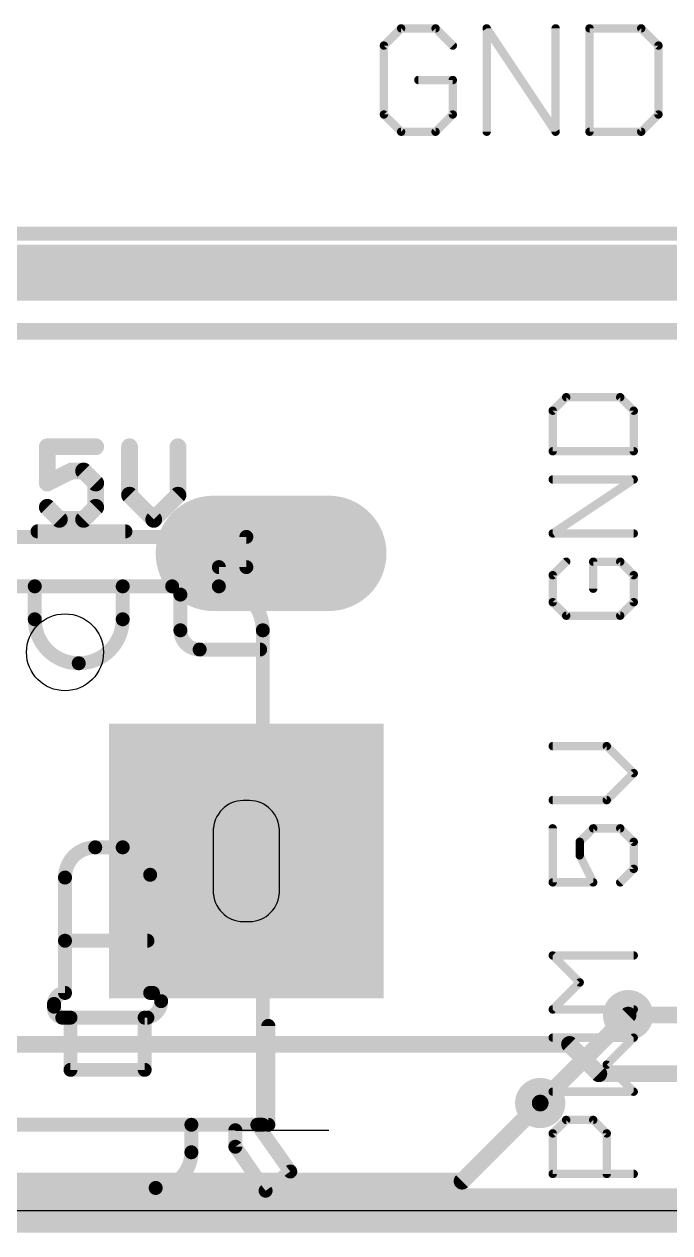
# Model space of a CAD drawing. Extents: x 0 to 101, y -4 to 80.
# Drawn here: x 79.05 to 84.92, y -0.2 to 10.8 of the extents above; entities that cross this region are included whole.
import ezdxf

# ---------------------------------------------------------------- set-up
doc = ezdxf.new("R2010")
doc.units = 0
for name, color, linetype in [('1', 14, 'CONTINUOUS'), ('16', 174, 'CONTINUOUS'), ('17', 94, 'CONTINUOUS'), ('18', 94, 'CONTINUOUS'), ('20', 178, 'CONTINUOUS'), ('21', 251, 'CONTINUOUS'), ('25', 251, 'CONTINUOUS'), ('51', 251, 'CONTINUOUS')]:
    doc.layers.add(name, color=color, linetype=linetype)

# ---------------------------------------------------------------- blocks, each defined once
blk = doc.blocks.new('OFFSETP100')
at = {"const_width": 1}
blk.add_lwpolyline([(0, 0), (1, 0)], dxfattribs=at)
at = {"const_width": 0.5}
for points in [[(0, 0.25, 1), (0, -0.25)], [(1, -0.25, 1), (1, 0.25)]]:
    blk.add_lwpolyline(points, format="xyb", dxfattribs=at)
blk = doc.blocks.new('SQUAREP')
blk.add_solid([(-0.5, -0.5), (0.5, -0.5), (-0.5, 0.5), (0.5, 0.5)])
blk = doc.blocks.new('ROUNDV')
at = {"const_width": 0.5}
blk.add_lwpolyline([(0, -0.25, 1), (0, 0.25, 1), (0, -0.25)], format="xyb", dxfattribs=at)

msp = doc.modelspace()

# ---------------------------------------------------------------- linework, layer by layer
at = {"layer": '1'}
for points, const_width in [([(93.7895, 8.5344), (73.6981, 8.5344)], 0.508), ([(94.0562, 8.001), (73.9648, 8.001)], 0.1524), ([(85.2551, 1.778), (84.5439, 1.778)], 0.1524), ([(84.0105, 1.5113), (61.8744, 1.5113)], 0.1524), ([(84.2772, 1.2446), (84.0105, 1.5113)], 0.1524), ([(86.4108, 1.2446), (84.2772, 1.2446)], 0.1524), ([(83.7438, 0.9779), (83.0326, 0.2667)], 0.1524), ([(83.0326, 0.2667), (54.1401, 0.2667)], 0.1524), ([(0, 0), (100.33, 0)], 0.4064)]:
    msp.add_lwpolyline(points, dxfattribs=dict(at, const_width=const_width))
at = {"layer": '1', "const_width": 0.0762}
for points in [[(84.5439, 1.8161, 1), (84.5439, 1.7399)], [(84.0374, 1.5382, 1), (83.9836, 1.4844)], [(84.0105, 1.4732, 1), (84.0105, 1.5494)], [(84.2772, 1.2827, 1), (84.2772, 1.2065)], [(84.2503, 1.2177, 1), (84.3041, 1.2715)], [(83.7707, 0.951, 1), (83.7169, 1.0048)], [(83.0057, 0.2936, 1), (83.0595, 0.2398)], [(83.0326, 0.2286, 1), (83.0326, 0.3048)]]:
    msp.add_lwpolyline(points, format="xyb", dxfattribs=at)
at = {"layer": '16'}
for points, const_width in [([(84.5439, 1.778), (83.7438, 0.9779)], 0.1524), ([(0, 0), (100.33, 0)], 0.4064)]:
    msp.add_lwpolyline(points, dxfattribs=dict(at, const_width=const_width))
at = {"layer": '16', "const_width": 0.0762}
for points in [[(84.5708, 1.7511, 1), (84.517, 1.8049)], [(83.7169, 1.0048, 1), (83.7707, 0.951)]]:
    msp.add_lwpolyline(points, format="xyb", dxfattribs=at)
at = {"layer": '20'}
for p, q in [((80.77, 2.88), (80.77, 3.48)), ((81.37, 3.48), (81.37, 2.88)), ((0, 0), (100, 0))]:
    msp.add_line(p, q, dxfattribs=at)
msp.add_circle((79.42, 5.08), 0.35, dxfattribs=at)
for centre, start, end in [((81.045, 3.455), 84.8056, 174.8056), ((81.095, 3.455), 5.1944, 95.1944), ((81.045, 2.905), 185.1944, 275.1944), ((81.095, 2.905), 264.8056, 354.8056)]:
    msp.add_arc(centre, 0.2761, start, end, dxfattribs=at)
at = {"layer": '21'}
for points, const_width in [([(82.4783, 10.7577), (82.3215, 10.6009)], 0.0762), ([(82.7918, 10.7577), (82.4783, 10.7577)], 0.0762), ([(82.9486, 10.6009), (82.7918, 10.7577)], 0.0762), ([(83.2571, 9.8171), (83.2571, 10.7577)], 0.0762), ([(83.2571, 10.7577), (83.8841, 9.8171)], 0.0762), ([(83.8841, 9.8171), (83.8841, 10.7577)], 0.0762), ([(84.1926, 10.7577), (84.1926, 9.8171)], 0.0762), ([(84.6629, 10.7577), (84.1926, 10.7577)], 0.0762), ([(84.8197, 10.6009), (84.6629, 10.7577)], 0.0762), ([(82.3215, 10.6009), (82.3215, 9.9739)], 0.0762), ([(84.8197, 9.9739), (84.8197, 10.6009)], 0.0762), ([(82.9486, 10.2874), (82.6351, 10.2874)], 0.0762), ([(82.9486, 9.9739), (82.9486, 10.2874)], 0.0762), ([(82.3215, 9.9739), (82.4783, 9.8171)], 0.0762), ([(82.7918, 9.8171), (82.9486, 9.9739)], 0.0762), ([(84.6629, 9.8171), (84.8197, 9.9739)], 0.0762), ([(82.4783, 9.8171), (82.7918, 9.8171)], 0.0762), ([(84.1926, 9.8171), (84.6629, 9.8171)], 0.0762), ([(87.63, 8.89), (69.85, 8.89)], 0.127), ([(79.17, 6.18), (79.97, 6.18)], 0.127), ([(81.27, 0.78), (81.27, 1.68)], 0.127), ([(73.67, 0.78), (81.27, 0.78)], 0.127)]:
    msp.add_lwpolyline(points, dxfattribs=dict(at, const_width=const_width))
for points, const_width in [([(82.4783, 10.7768, 1), (82.4783, 10.7387)], 0.0381), ([(82.4918, 10.7442, 1), (82.4648, 10.7712)], 0.0381), ([(82.8053, 10.7712, 1), (82.7784, 10.7442)], 0.0381), ([(82.7918, 10.7387, 1), (82.7918, 10.7768)], 0.0381), ([(83.2729, 10.7683, 1), (83.2412, 10.7471)], 0.0381), ([(83.2761, 10.7577, 1), (83.238, 10.7577)], 0.0381), ([(83.9032, 10.7577, 1), (83.8651, 10.7577)], 0.0381), ([(84.2116, 10.7577, 1), (84.1735, 10.7577)], 0.0381), ([(84.1926, 10.7768, 1), (84.1926, 10.7387)], 0.0381), ([(84.6764, 10.7712, 1), (84.6494, 10.7442)], 0.0381), ([(84.6629, 10.7387, 1), (84.6629, 10.7768)], 0.0381), ([(82.3406, 10.6009, 1), (82.3025, 10.6009)], 0.0381), ([(82.3081, 10.6144, 1), (82.335, 10.5875)], 0.0381), ([(82.9351, 10.5875, 1), (82.9621, 10.6144)], 0.0381), ([(84.8387, 10.6009, 1), (84.8006, 10.6009)], 0.0381), ([(84.8062, 10.5875, 1), (84.8331, 10.6144)], 0.0381), ([(82.6351, 10.3064, 1), (82.6351, 10.2683)], 0.0381), ([(82.9677, 10.2874, 1), (82.9296, 10.2874)], 0.0381), ([(82.9486, 10.2683, 1), (82.9486, 10.3064)], 0.0381), ([(82.335, 9.9873, 1), (82.3081, 9.9604)], 0.0381), ([(82.9621, 9.9604, 1), (82.9351, 9.9873)], 0.0381), ([(84.8331, 9.9604, 1), (84.8062, 9.9873)], 0.0381), ([(82.3025, 9.9739, 1), (82.3406, 9.9739)], 0.0381), ([(82.9296, 9.9739, 1), (82.9677, 9.9739)], 0.0381), ([(84.8006, 9.9739, 1), (84.8387, 9.9739)], 0.0381), ([(82.4783, 9.8361, 1), (82.4783, 9.798)], 0.0381), ([(82.4648, 9.8036, 1), (82.4918, 9.8306)], 0.0381), ([(82.7784, 9.8306, 1), (82.8053, 9.8036)], 0.0381), ([(82.7918, 9.798, 1), (82.7918, 9.8361)], 0.0381), ([(83.238, 9.8171, 1), (83.2761, 9.8171)], 0.0381), ([(83.8651, 9.8171, 1), (83.9032, 9.8171)], 0.0381), ([(83.8683, 9.8065, 1), (83.9, 9.8277)], 0.0381), ([(84.1926, 9.8361, 1), (84.1926, 9.798)], 0.0381), ([(84.1735, 9.8171, 1), (84.2116, 9.8171)], 0.0381), ([(84.6494, 9.8306, 1), (84.6764, 9.8036)], 0.0381), ([(84.6629, 9.798, 1), (84.6629, 9.8361)], 0.0381), ([(79.17, 6.2118, 1), (79.17, 6.1483)], 0.0635), ([(79.97, 6.1483, 1), (79.97, 6.2118)], 0.0635), ([(81.3018, 1.68, 1), (81.2383, 1.68)], 0.0635), ([(81.2383, 0.78, 1), (81.3018, 0.78)], 0.0635), ([(81.27, 0.7483, 1), (81.27, 0.8117)], 0.0635)]:
    msp.add_lwpolyline(points, format="xyb", dxfattribs=dict(at, const_width=const_width))
at = {"layer": '25'}
for points, const_width in [([(83.9803, 7.4012), (83.8575, 7.2783)], 0.0762), ([(84.4718, 7.4012), (83.9803, 7.4012)], 0.0762), ([(84.5947, 7.2783), (84.4718, 7.4012)], 0.0762), ([(83.8575, 7.2783), (83.8575, 6.9097)], 0.0762), ([(84.5947, 6.9097), (84.5947, 7.2783)], 0.0762), ([(79.6993, 6.9502), (79.2587, 6.9502)], 0.1524), ([(79.2587, 6.9502), (79.2587, 6.6197)], 0.1524), ([(80.0071, 6.9502), (80.0071, 6.5095)], 0.1524), ([(80.4477, 6.5095), (80.4477, 6.9502)], 0.1524), ([(83.8575, 6.9097), (84.5947, 6.9097)], 0.0762), ([(79.2587, 6.6197), (79.479, 6.7298)], 0.1524), ([(79.479, 6.7298), (79.5892, 6.7298)], 0.1524), ([(79.5892, 6.7298), (79.6993, 6.6197)], 0.1524), ([(79.6993, 6.6197), (79.6993, 6.3994)], 0.1524), ([(83.8575, 6.1613), (84.5947, 6.6528)], 0.0762), ([(84.5947, 6.6528), (83.8575, 6.6528)], 0.0762), ([(80.0071, 6.5095), (80.2274, 6.2892)], 0.1524), ([(80.2274, 6.2892), (80.4477, 6.5095)], 0.1524), ([(79.3689, 6.2892), (79.2587, 6.3994)], 0.1524), ([(79.6993, 6.3994), (79.5892, 6.2892)], 0.1524), ([(79.5892, 6.2892), (79.3689, 6.2892)], 0.1524), ([(84.5947, 6.1613), (83.8575, 6.1613)], 0.0762), ([(83.9803, 5.9043), (83.8575, 5.7815)], 0.0762), ([(84.4718, 5.9043), (84.2261, 5.9043)], 0.0762), ([(84.2261, 5.9043), (84.2261, 5.6586)], 0.0762), ([(84.5947, 5.7815), (84.4718, 5.9043)], 0.0762), ([(83.8575, 5.7815), (83.8575, 5.5357)], 0.0762), ([(84.5947, 5.5357), (84.5947, 5.7815)], 0.0762), ([(83.8575, 5.5357), (83.9803, 5.4129)], 0.0762), ([(84.4718, 5.4129), (84.5947, 5.5357)], 0.0762), ([(83.9803, 5.4129), (84.4718, 5.4129)], 0.0762), ([(84.349, 4.2262), (83.8575, 4.2262)], 0.0762), ([(84.5947, 3.9804), (84.349, 4.2262)], 0.0762), ([(84.349, 3.7347), (84.5947, 3.9804)], 0.0762), ([(83.8575, 3.7347), (84.349, 3.7347)], 0.0762), ([(83.8575, 3.4778), (83.8575, 2.9863)], 0.0762), ([(84.1032, 3.3549), (84.2261, 3.4778)], 0.0762), ([(84.2261, 3.4778), (84.4718, 3.4778)], 0.0762), ([(84.4718, 3.4778), (84.5947, 3.3549)], 0.0762), ([(84.1032, 3.232), (84.1032, 3.3549)], 0.0762), ([(84.5947, 3.3549), (84.5947, 3.1091)], 0.0762), ([(84.2261, 2.9863), (84.1032, 3.232)], 0.0762), ([(84.5947, 3.1091), (84.4718, 2.9863)], 0.0762), ([(83.8575, 2.9863), (84.2261, 2.9863)], 0.0762), ([(84.1032, 2.0754), (83.8575, 2.3212)], 0.0762), ([(83.8575, 2.3212), (84.5947, 2.3212)], 0.0762), ([(83.8575, 1.8297), (84.1032, 2.0754)], 0.0762), ([(84.5947, 1.8297), (83.8575, 1.8297)], 0.0762), ([(84.5947, 1.5728), (83.8575, 1.5728)], 0.0762), ([(84.349, 1.327), (84.5947, 1.5728)], 0.0762), ([(84.5947, 1.0813), (84.349, 1.327)], 0.0762), ([(83.8575, 1.0813), (84.5947, 1.0813)], 0.0762), ([(83.8575, 0.7015), (83.9803, 0.8243)], 0.0762), ([(83.9803, 0.8243), (84.2261, 0.8243)], 0.0762), ([(84.2261, 0.8243), (84.349, 0.7015)], 0.0762), ([(83.8575, 0.3329), (83.8575, 0.7015)], 0.0762), ([(84.349, 0.7015), (84.349, 0.3329)], 0.0762), ([(84.5947, 0.3329), (83.8575, 0.3329)], 0.0762)]:
    msp.add_lwpolyline(points, dxfattribs=dict(at, const_width=const_width))
for points, const_width in [([(83.9803, 7.4202, 1), (83.9803, 7.3821)], 0.0381), ([(83.9938, 7.3877, 1), (83.9669, 7.4146)], 0.0381), ([(84.4853, 7.4146, 1), (84.4584, 7.3877)], 0.0381), ([(84.4718, 7.3821, 1), (84.4718, 7.4202)], 0.0381), ([(83.844, 7.2918, 1), (83.8709, 7.2648)], 0.0381), ([(83.8765, 7.2783, 1), (83.8384, 7.2783)], 0.0381), ([(84.6137, 7.2783, 1), (84.5757, 7.2783)], 0.0381), ([(84.5812, 7.2648, 1), (84.6082, 7.2918)], 0.0381), ([(79.2587, 6.9883, 1), (79.2587, 6.9121)], 0.0762), ([(79.2968, 6.9502, 1), (79.2206, 6.9502)], 0.0762), ([(79.6993, 6.9121, 1), (79.6993, 6.9883)], 0.0762), ([(80.0452, 6.9502, 1), (79.969, 6.9502)], 0.0762), ([(80.4858, 6.9502, 1), (80.4096, 6.9502)], 0.0762), ([(83.8575, 6.9287, 1), (83.8575, 6.8906)], 0.0381), ([(84.5947, 6.8906, 1), (84.5947, 6.9287)], 0.0381), ([(83.8384, 6.9097, 1), (83.8765, 6.9097)], 0.0381), ([(84.5757, 6.9097, 1), (84.6137, 6.9097)], 0.0381), ([(79.479, 6.7679, 1), (79.479, 6.6917)], 0.0762), ([(79.4961, 6.6958, 1), (79.462, 6.7639)], 0.0762), ([(79.6161, 6.7568, 1), (79.5622, 6.7029)], 0.0762), ([(79.5892, 6.6917, 1), (79.5892, 6.7679)], 0.0762), ([(79.2417, 6.6538, 1), (79.2757, 6.5856)], 0.0762), ([(79.2206, 6.6197, 1), (79.2968, 6.6197)], 0.0762), ([(79.7374, 6.6197, 1), (79.6612, 6.6197)], 0.0762), ([(79.6724, 6.5927, 1), (79.7263, 6.6466)], 0.0762), ([(83.8575, 6.6718, 1), (83.8575, 6.6337)], 0.0381), ([(84.6053, 6.6369, 1), (84.5841, 6.6686)], 0.0381), ([(84.5947, 6.6337, 1), (84.5947, 6.6718)], 0.0381), ([(80.0341, 6.5365, 1), (79.9802, 6.4826)], 0.0762), ([(79.969, 6.5095, 1), (80.0452, 6.5095)], 0.0762), ([(80.4096, 6.5095, 1), (80.4858, 6.5095)], 0.0762), ([(80.4747, 6.4826, 1), (80.4208, 6.5365)], 0.0762), ([(79.2856, 6.4263, 1), (79.2318, 6.3724)], 0.0762), ([(79.6612, 6.3994, 1), (79.7374, 6.3994)], 0.0762), ([(79.7263, 6.3724, 1), (79.6724, 6.4263)], 0.0762), ([(79.3689, 6.3273, 1), (79.3689, 6.2511)], 0.0762), ([(79.3419, 6.2623, 1), (79.3958, 6.3161)], 0.0762), ([(79.5622, 6.3161, 1), (79.6161, 6.2623)], 0.0762), ([(79.5892, 6.2511, 1), (79.5892, 6.3273)], 0.0762), ([(80.2005, 6.3161, 1), (80.2544, 6.2623)], 0.0762), ([(80.2005, 6.2623, 1), (80.2544, 6.3161)], 0.0762), ([(83.8575, 6.1803, 1), (83.8575, 6.1422)], 0.0381), ([(83.8469, 6.1771, 1), (83.868, 6.1454)], 0.0381), ([(84.5947, 6.1422, 1), (84.5947, 6.1803)], 0.0381), ([(83.9938, 5.8909, 1), (83.9669, 5.9178)], 0.0381), ([(84.2261, 5.9234, 1), (84.2261, 5.8853)], 0.0381), ([(84.2451, 5.9043, 1), (84.207, 5.9043)], 0.0381), ([(84.4853, 5.9178, 1), (84.4584, 5.8909)], 0.0381), ([(84.4718, 5.8853, 1), (84.4718, 5.9234)], 0.0381), ([(83.8765, 5.7815, 1), (83.8384, 5.7815)], 0.0381), ([(83.844, 5.7949, 1), (83.8709, 5.768)], 0.0381), ([(84.6137, 5.7815, 1), (84.5757, 5.7815)], 0.0381), ([(84.5812, 5.768, 1), (84.6082, 5.7949)], 0.0381), ([(84.207, 5.6586, 1), (84.2451, 5.6586)], 0.0381), ([(83.8709, 5.5492, 1), (83.844, 5.5223)], 0.0381), ([(83.8384, 5.5357, 1), (83.8765, 5.5357)], 0.0381), ([(84.5757, 5.5357, 1), (84.6137, 5.5357)], 0.0381), ([(84.6082, 5.5223, 1), (84.5812, 5.5492)], 0.0381), ([(83.9803, 5.4319, 1), (83.9803, 5.3938)], 0.0381), ([(83.9669, 5.3994, 1), (83.9938, 5.4263)], 0.0381), ([(84.4584, 5.4263, 1), (84.4853, 5.3994)], 0.0381), ([(84.4718, 5.3938, 1), (84.4718, 5.4319)], 0.0381), ([(83.8575, 4.2452, 1), (83.8575, 4.2071)], 0.0381), ([(84.3624, 4.2396, 1), (84.3355, 4.2127)], 0.0381), ([(84.349, 4.2071, 1), (84.349, 4.2452)], 0.0381), ([(84.6082, 3.967, 1), (84.5812, 3.9939)], 0.0381), ([(84.5812, 3.967, 1), (84.6082, 3.9939)], 0.0381), ([(83.8575, 3.7537, 1), (83.8575, 3.7156)], 0.0381), ([(84.3355, 3.7482, 1), (84.3624, 3.7212)], 0.0381), ([(84.349, 3.7156, 1), (84.349, 3.7537)], 0.0381), ([(83.8765, 3.4778, 1), (83.8384, 3.4778)], 0.0381), ([(84.2261, 3.4968, 1), (84.2261, 3.4587)], 0.0381), ([(84.2396, 3.4643, 1), (84.2126, 3.4912)], 0.0381), ([(84.4853, 3.4912, 1), (84.4584, 3.4643)], 0.0381), ([(84.4718, 3.4587, 1), (84.4718, 3.4968)], 0.0381), ([(84.0897, 3.3684, 1), (84.1167, 3.3414)], 0.0381), ([(84.1223, 3.3549, 1), (84.0842, 3.3549)], 0.0381), ([(84.6137, 3.3549, 1), (84.5757, 3.3549)], 0.0381), ([(84.5812, 3.3414, 1), (84.6082, 3.3684)], 0.0381), ([(84.1203, 3.2405, 1), (84.0862, 3.2235)], 0.0381), ([(84.0842, 3.232, 1), (84.1223, 3.232)], 0.0381), ([(84.5757, 3.1091, 1), (84.6137, 3.1091)], 0.0381), ([(84.6082, 3.0957, 1), (84.5812, 3.1226)], 0.0381), ([(83.8575, 3.0053, 1), (83.8575, 2.9672)], 0.0381), ([(83.8384, 2.9863, 1), (83.8765, 2.9863)], 0.0381), ([(84.209, 2.9777, 1), (84.2431, 2.9948)], 0.0381), ([(84.2261, 2.9672, 1), (84.2261, 3.0053)], 0.0381), ([(84.4584, 2.9997, 1), (84.4853, 2.9728)], 0.0381), ([(83.8709, 2.3346, 1), (83.844, 2.3077)], 0.0381), ([(83.8575, 2.3402, 1), (83.8575, 2.3021)], 0.0381), ([(84.5947, 2.3021, 1), (84.5947, 2.3402)], 0.0381), ([(84.1167, 2.062, 1), (84.0897, 2.0889)], 0.0381), ([(84.0897, 2.062, 1), (84.1167, 2.0889)], 0.0381), ([(83.844, 1.8432, 1), (83.8709, 1.8162)], 0.0381), ([(83.8575, 1.8487, 1), (83.8575, 1.8106)], 0.0381), ([(84.5947, 1.8106, 1), (84.5947, 1.8487)], 0.0381), ([(83.8575, 1.5918, 1), (83.8575, 1.5537)], 0.0381), ([(84.6082, 1.5593, 1), (84.5812, 1.5862)], 0.0381), ([(84.5947, 1.5537, 1), (84.5947, 1.5918)], 0.0381), ([(84.3624, 1.3405, 1), (84.3355, 1.3135)], 0.0381), ([(84.3355, 1.3405, 1), (84.3624, 1.3135)], 0.0381), ([(83.8575, 1.1003, 1), (83.8575, 1.0622)], 0.0381), ([(84.5812, 1.0678, 1), (84.6082, 1.0947)], 0.0381), ([(84.5947, 1.0622, 1), (84.5947, 1.1003)], 0.0381), ([(83.9803, 0.8434, 1), (83.9803, 0.8053)], 0.0381), ([(83.9938, 0.8109, 1), (83.9669, 0.8378)], 0.0381), ([(84.2396, 0.8378, 1), (84.2126, 0.8109)], 0.0381), ([(84.2261, 0.8053, 1), (84.2261, 0.8434)], 0.0381), ([(83.8765, 0.7015, 1), (83.8384, 0.7015)], 0.0381), ([(83.844, 0.7149, 1), (83.8709, 0.688)], 0.0381), ([(84.368, 0.7015, 1), (84.3299, 0.7015)], 0.0381), ([(84.3355, 0.688, 1), (84.3624, 0.7149)], 0.0381), ([(83.8575, 0.3519, 1), (83.8575, 0.3138)], 0.0381), ([(83.8384, 0.3329, 1), (83.8765, 0.3329)], 0.0381), ([(84.3299, 0.3329, 1), (84.368, 0.3329)], 0.0381), ([(84.5947, 0.3138, 1), (84.5947, 0.3519)], 0.0381)]:
    msp.add_lwpolyline(points, format="xyb", dxfattribs=dict(at, const_width=const_width))
at = {"layer": '51'}
msp.add_line((80.97, 0.73), (81.82, 0.73), dxfattribs=at)
at = {"layer": '51', "const_width": 0.127}
for points in [[(77.995, 6.13), (81.07, 6.13)], [(81.07, 6.13), (81.07, 5.855)], [(81.07, 5.855), (80.82, 5.855)], [(80.82, 5.855), (80.82, 5.68)], [(79.145, 5.68), (77.995, 5.68)], [(79.945, 5.68), (79.145, 5.68)], [(79.145, 5.68), (79.145, 5.38)], [(79.945, 5.38), (79.945, 5.68)], [(79.945, 5.68), (80.395, 5.68)], [(80.82, 5.68), (80.395, 5.68)], [(80.47, 5.605), (80.47, 5.28)], [(81.22, 0.78), (81.22, 5.28)], [(80.645, 5.105), (81.195, 5.105)], [(79.695, 3.305), (79.945, 3.305)], [(79.42, 2.455), (79.42, 3.03)], [(80.195, 3.055), (80.195, 1.98)], [(79.42, 1.98), (79.42, 2.455)], [(79.42, 2.455), (80.17, 2.455)], [(80.195, 1.98), (80.22, 1.98)], [(79.32, 1.855), (79.32, 1.88)], [(79.47, 1.755), (79.395, 1.755)], [(79.47, 1.28), (79.47, 1.755)], [(79.47, 1.755), (80.17, 1.755)], [(80.145, 1.755), (80.145, 1.28)], [(80.145, 1.28), (79.47, 1.28)], [(74.395, 0.78), (80.57, 0.78)], [(80.57, 0.78), (81.17, 0.78)], [(80.57, 0.53), (80.57, 0.78)], [(80.97, 0.58), (80.97, 0.73)], [(81.17, 0.78), (81.22, 0.78)], [(81.17, 0.78), (81.47, 0.355)], [(81.245, 0.18), (80.97, 0.58)], [(81.47, 0.355), (81.245, 0.18)], [(74.745, 0.205), (80.245, 0.205)]]:
    msp.add_lwpolyline(points, dxfattribs=at)
at = {"layer": '51'}
for points, const_width in [([(81.1018, 6.13, 1), (81.0383, 6.13)], 0.0635), ([(81.07, 6.0983, 1), (81.07, 6.1617)], 0.0635), ([(80.82, 5.8868, 1), (80.82, 5.8233)], 0.0635), ([(80.8518, 5.855, 1), (80.7883, 5.855)], 0.0635), ([(81.0383, 5.855, 1), (81.1018, 5.855)], 0.0635), ([(81.07, 5.8233, 1), (81.07, 5.8868)], 0.0635), ([(79.145, 5.7118, 1), (79.145, 5.6483)], 0.0635), ([(79.1768, 5.68, 1), (79.1133, 5.68)], 0.0635), ([(79.145, 5.6483, 1), (79.145, 5.7118)], 0.0635), ([(79.945, 5.7118, 1), (79.945, 5.6483)], 0.0635), ([(79.9768, 5.68, 1), (79.9133, 5.68)], 0.0635), ([(79.945, 5.6483, 1), (79.945, 5.7118)], 0.0635), ([(80.395, 5.7118, 1), (80.395, 5.6483)], 0.0635), ([(80.47, 5.605, 0.4142), (80.395, 5.68)], 0.127), ([(80.395, 5.7118, 1), (80.395, 5.6483)], 0.0635), ([(80.395, 5.6483, 1), (80.395, 5.7118)], 0.0635), ([(81.22, 5.28, 0.4142), (80.82, 5.68)], 0.127), ([(80.82, 5.7118, 1), (80.82, 5.6483)], 0.0635), ([(80.82, 5.6483, 1), (80.82, 5.7118)], 0.0635), ([(80.5018, 5.605, 1), (80.4382, 5.605)], 0.0635), ([(80.4382, 5.605, 1), (80.5018, 5.605)], 0.0635), ([(80.7883, 5.68, 1), (80.8518, 5.68)], 0.0635), ([(79.145, 5.38, 0.4142), (79.545, 4.98)], 0.127), ([(79.1768, 5.38, 1), (79.1133, 5.38)], 0.0635), ([(79.1133, 5.38, 1), (79.1768, 5.38)], 0.0635), ([(79.545, 4.98, 0.4142), (79.945, 5.38)], 0.127), ([(79.9768, 5.38, 1), (79.9133, 5.38)], 0.0635), ([(79.9133, 5.38, 1), (79.9768, 5.38)], 0.0635), ([(80.5018, 5.28, 1), (80.4382, 5.28)], 0.0635), ([(80.4382, 5.28, 1), (80.5018, 5.28)], 0.0635), ([(80.47, 5.28, 0.4142), (80.645, 5.105)], 0.127), ([(81.2518, 5.28, 1), (81.1882, 5.28)], 0.0635), ([(81.1882, 5.28, 1), (81.2518, 5.28)], 0.0635), ([(80.645, 5.1368, 1), (80.645, 5.0733)], 0.0635), ([(80.645, 5.0733, 1), (80.645, 5.1368)], 0.0635), ([(81.195, 5.0733, 1), (81.195, 5.1368)], 0.0635), ([(79.545, 5.0118, 1), (79.545, 4.9483)], 0.0635), ([(79.545, 4.9483, 1), (79.545, 5.0118)], 0.0635), ([(79.695, 3.305, 0.4142), (79.42, 3.03)], 0.127), ([(79.695, 3.3368, 1), (79.695, 3.2732)], 0.0635), ([(79.695, 3.2732, 1), (79.695, 3.3368)], 0.0635), ([(79.945, 3.3368, 1), (79.945, 3.2732)], 0.0635), ([(80.195, 3.055, 0.4142), (79.945, 3.305)], 0.127), ([(79.945, 3.2732, 1), (79.945, 3.3368)], 0.0635), ([(79.4518, 3.03, 1), (79.3882, 3.03)], 0.0635), ([(80.2268, 3.055, 1), (80.1633, 3.055)], 0.0635), ([(80.1633, 3.055, 1), (80.2268, 3.055)], 0.0635), ([(79.3882, 3.03, 1), (79.4518, 3.03)], 0.0635), ([(79.4518, 2.455, 1), (79.3882, 2.455)], 0.0635), ([(79.42, 2.4868, 1), (79.42, 2.4232)], 0.0635), ([(79.3882, 2.455, 1), (79.4518, 2.455)], 0.0635), ([(80.17, 2.4232, 1), (80.17, 2.4868)], 0.0635), ([(79.42, 1.98, 0.4142), (79.32, 1.88)], 0.127), ([(79.3882, 1.98, 1), (79.4518, 1.98)], 0.0635), ([(79.42, 1.9483, 1), (79.42, 2.0118)], 0.0635), ([(80.195, 2.0118, 1), (80.195, 1.9483)], 0.0635), ([(80.1633, 1.98, 1), (80.2268, 1.98)], 0.0635), ([(80.22, 2.0118, 1), (80.22, 1.9483)], 0.0635), ([(80.295, 1.905, 0.4142), (80.22, 1.98)], 0.127), ([(80.22, 1.9483, 1), (80.22, 2.0118)], 0.0635), ([(79.32, 1.855, 0.4142), (79.395, 1.755)], 0.127), ([(79.3518, 1.88, 1), (79.2883, 1.88)], 0.0635), ([(79.2883, 1.88, 1), (79.3518, 1.88)], 0.0635), ([(79.2883, 1.855, 1), (79.3518, 1.855)], 0.0635), ([(79.3514, 1.8505, 1), (79.2886, 1.8595)], 0.0635), ([(80.145, 1.755, 0.4142), (80.295, 1.905)], 0.127), ([(80.3268, 1.905, 1), (80.2632, 1.905)], 0.0635), ([(80.2632, 1.905, 1), (80.3268, 1.905)], 0.0635), ([(79.395, 1.7868, 1), (79.395, 1.7233)], 0.0635), ([(79.3905, 1.7236, 1), (79.3995, 1.7864)], 0.0635), ([(79.5018, 1.755, 1), (79.4382, 1.755)], 0.0635), ([(79.47, 1.7868, 1), (79.47, 1.7233)], 0.0635), ([(79.47, 1.7233, 1), (79.47, 1.7868)], 0.0635), ([(80.145, 1.7868, 1), (80.145, 1.7233)], 0.0635), ([(80.1768, 1.755, 1), (80.1133, 1.755)], 0.0635), ([(80.17, 1.7233, 1), (80.17, 1.7868)], 0.0635), ([(79.47, 1.3117, 1), (79.47, 1.2483)], 0.0635), ([(80.145, 1.2483, 1), (80.145, 1.3117)], 0.0635), ([(79.4382, 1.28, 1), (79.5018, 1.28)], 0.0635), ([(80.1133, 1.28, 1), (80.1768, 1.28)], 0.0635), ([(80.57, 0.8117, 1), (80.57, 0.7483)], 0.0635), ([(80.6018, 0.78, 1), (80.5383, 0.78)], 0.0635), ([(80.57, 0.7483, 1), (80.57, 0.8117)], 0.0635), ([(81.0018, 0.73, 1), (80.9382, 0.73)], 0.0635), ([(81.17, 0.8117, 1), (81.17, 0.7483)], 0.0635), ([(81.1959, 0.7983, 1), (81.1441, 0.7617)], 0.0635), ([(81.17, 0.7483, 1), (81.17, 0.8117)], 0.0635), ([(81.1882, 0.78, 1), (81.2518, 0.78)], 0.0635), ([(81.22, 0.7483, 1), (81.22, 0.8117)], 0.0635), ([(80.245, 0.205, 0.4142), (80.57, 0.53)], 0.127), ([(80.6018, 0.53, 1), (80.5383, 0.53)], 0.0635), ([(80.5383, 0.53, 1), (80.6018, 0.53)], 0.0635), ([(80.9382, 0.58, 1), (81.0018, 0.58)], 0.0635), ([(80.9962, 0.598, 1), (80.9438, 0.562)], 0.0635), ([(81.4441, 0.3367, 1), (81.4959, 0.3733)], 0.0635), ([(81.4895, 0.3299, 1), (81.4505, 0.3801)], 0.0635), ([(80.245, 0.2368, 1), (80.245, 0.1733)], 0.0635), ([(80.245, 0.1733, 1), (80.245, 0.2368)], 0.0635), ([(81.2255, 0.2051, 1), (81.2645, 0.1549)], 0.0635), ([(81.2188, 0.162, 1), (81.2712, 0.198)], 0.0635)]:
    msp.add_lwpolyline(points, format="xyb", dxfattribs=dict(at, const_width=const_width))

# ---------------------------------------------------------------- block references
at = {"layer": '17', "xscale": 1.05, "yscale": 1.05}
msp.add_blockref('OFFSETP100', (80.77, 5.98), dxfattribs=at)
msp.add_blockref('OFFSETP100', (80.77, 5.98), dxfattribs=at)
at = {"layer": '17', "xscale": 2.5, "yscale": 2.5, "rotation": 90}
msp.add_blockref('SQUAREP', (81.07, 3.18), dxfattribs=at)
msp.add_blockref('SQUAREP', (81.07, 3.18), dxfattribs=at)
at = {"layer": '18', "xscale": 0.4572, "yscale": 0.4572}
for p in [(84.5439, 1.778), (84.5439, 1.778), (83.7438, 0.9779), (83.7438, 0.9779)]:
    msp.add_blockref('ROUNDV', p, dxfattribs=at)

doc.saveas('drawing.dxf')
